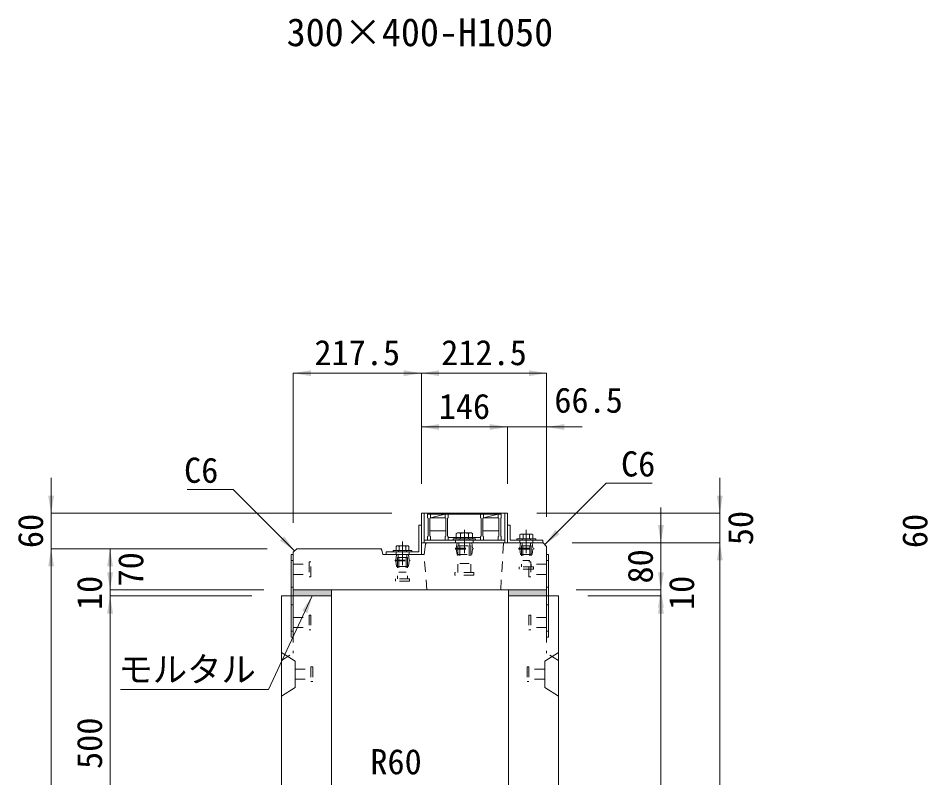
# Model space of a CAD drawing. Units: millimetres at full size. Extents: x -1934 to 78146, y -143454 to -112471.
# Drawn here: x 16717 to 18260, y -137540 to -136252 of the extents above; entities that cross this region are included whole.
import ezdxf
from ezdxf.enums import TextEntityAlignment as Align

# ---------------------------------------------------------------- set-up
doc = ezdxf.new("R2010")
doc.units = ezdxf.units.MM
doc.header["$LTSCALE"] = 23
for name, pattern in [('CHAIN', [18.5, 12, -1.5, 3.5, -1.5]), ('USER2', [1.35, 0.75, -0.6]), ('USER3', [1.35, 0.75, -0.6])]:
    doc.linetypes.add(name, pattern=pattern)
for name, color, linetype, lineweight in [('0_2', 7, 'Continuous', 13), ('インサート', 92, 'USER2', 9), ('グレーチング', 7, 'Continuous', 9), ('ジョイント', 7, 'Continuous', 5), ('モルタル', 7, 'Continuous', 13), ('作業エリア', 11, 'Continuous', 13), ('受枠', 3, 'Continuous', 13), ('寸法線', 7, 'Continuous', 13), ('引出線', 4, 'Continuous', 13), ('本体', 2, 'Continuous', 13), ('ｲﾝｻｰﾄ', 3, 'USER3', 5)]:
    doc.layers.add(name, color=color, linetype=linetype, lineweight=lineweight)
doc.layers.add('ハッチング_モルタル', color=30, linetype='Continuous')
doc.styles.add('ＭＳ ゴシック', font='')
doc.styles.get('ＭＳ ゴシック').set_extended_font_data('MS Gothic')

# ---------------------------------------------------------------- blocks, each defined once
blk = doc.blocks.new('filled_arrow')
at = {"color": 0, "linetype": 'Continuous', "lineweight": -2}
blk.add_solid([(7.5, 1.25), (0, 0), (7.5, -1.25)], dxfattribs=at)

msp = doc.modelspace()

# ---------------------------------------------------------------- hatches: boundary and pattern name
at = {"layer": 'ハッチング_モルタル'}
for points in [[(17183.15, -137221.87), (17183.15, -137231.87), (17248.15, -137231.87), (17248.15, -137221.87)], [(17548.15, -137221.87), (17548.15, -137231.87), (17613.15, -137231.87), (17613.15, -137221.87)]]:
    msp.add_hatch(color=256, dxfattribs=at).paths.add_polyline_path(points)

# ---------------------------------------------------------------- linework, layer by layer
at = {"layer": 'インサート', "linetype": 'Continuous', "lineweight": 13}
for p, q in [((17461.66, -137125.07), (17459.8, -137125.92)), ((17459.8, -137125.92), (17459.8, -137135.07)), ((17485.64, -137125.07), (17461.66, -137125.07)), ((17485.64, -137125.07), (17487.5, -137125.92)), ((17487.5, -137125.92), (17487.5, -137135.07)), ((17569.17, -137127.07), (17567.7, -137127.92)), ((17567.7, -137127.92), (17567.7, -137135.07)), ((17569.17, -137127.07), (17588.13, -137127.07)), ((17588.13, -137127.07), (17589.6, -137127.92)), ((17589.6, -137127.92), (17589.6, -137135.07)), ((17359.17, -137147.07), (17357.7, -137147.92)), ((17359.17, -137147.07), (17378.13, -137147.07)), ((17378.13, -137147.07), (17379.6, -137147.92)), ((17487.5, -137135.07), (17459.8, -137135.07)), ((17567.7, -137135.07), (17589.6, -137135.07)), ((17357.7, -137147.92), (17357.7, -137155.07)), ((17357.7, -137155.07), (17379.6, -137155.07)), ((17379.6, -137147.92), (17379.6, -137155.07))]:
    msp.add_line(p, q, dxfattribs=at)
at = {"layer": 'インサート', "linetype": 'Continuous', "lineweight": 5}
for p, q in [((17466.73, -137125.92), (17466.73, -137135.07)), ((17480.58, -137125.92), (17480.58, -137135.07)), ((17573.18, -137127.92), (17573.18, -137135.07)), ((17584.13, -137127.92), (17584.13, -137135.07)), ((17363.18, -137147.92), (17363.18, -137155.07)), ((17374.13, -137147.92), (17374.13, -137155.07))]:
    msp.add_line(p, q, dxfattribs=at)
at = {"layer": 'インサート', "linetype": 'Continuous'}
for p, q in [((17492.65, -137135.07), (17454.65, -137135.07)), ((17454.65, -137135.07), (17454.65, -137137.37)), ((17492.65, -137137.37), (17454.65, -137137.37)), ((17492.65, -137135.07), (17492.65, -137137.37)), ((17562.65, -137135.07), (17594.65, -137135.07)), ((17562.65, -137135.07), (17562.65, -137137.37)), ((17562.65, -137137.37), (17594.65, -137137.37)), ((17594.65, -137135.07), (17594.65, -137137.37)), ((17352.65, -137155.07), (17384.65, -137155.07)), ((17352.65, -137155.07), (17352.65, -137157.37)), ((17352.65, -137157.37), (17384.65, -137157.37)), ((17384.65, -137155.07), (17384.65, -137157.37))]:
    msp.add_line(p, q, dxfattribs=at)
at = {"layer": 'インサート'}
for p, q in [((17459.9, -137151.12), (17461.15, -137141.87)), ((17461.15, -137141.87), (17486.15, -137141.87)), ((17462.75, -137146.87), (17484.55, -137146.87)), ((17462.75, -137146.87), (17462.75, -137192.37)), ((17464.2, -137141.87), (17464.2, -137146.87)), ((17464.65, -137135.07), (17464.65, -137137.37)), ((17465.65, -137146.87), (17465.65, -137176.87)), ((17481.65, -137146.87), (17481.65, -137176.87)), ((17482.65, -137135.07), (17482.65, -137137.37)), ((17483.1, -137141.87), (17483.1, -137146.87)), ((17484.55, -137146.87), (17484.55, -137192.37)), ((17487.4, -137151.12), (17486.15, -137141.87)), ((17567.4, -137151.12), (17568.65, -137141.87)), ((17568.65, -137141.87), (17588.65, -137141.87)), ((17570.4, -137146.87), (17586.9, -137146.87)), ((17570.4, -137146.87), (17570.4, -137182.87)), ((17571.53, -137141.87), (17571.53, -137146.87)), ((17571.65, -137135.07), (17571.65, -137137.37)), ((17572.65, -137146.87), (17572.65, -137171.87)), ((17584.65, -137146.87), (17584.65, -137171.87)), ((17585.65, -137135.07), (17585.65, -137137.37)), ((17585.78, -137141.87), (17585.78, -137146.87)), ((17586.9, -137146.87), (17586.9, -137182.87)), ((17589.9, -137151.12), (17588.65, -137141.87)), ((17357.4, -137171.12), (17358.65, -137161.87)), ((17358.65, -137161.87), (17378.65, -137161.87)), ((17361.53, -137161.87), (17361.53, -137166.87)), ((17361.65, -137155.07), (17361.65, -137157.37)), ((17375.65, -137155.07), (17375.65, -137157.37)), ((17375.78, -137161.87), (17375.78, -137166.87)), ((17379.9, -137171.12), (17378.65, -137161.87)), ((17458.65, -137151.12), (17488.65, -137151.12)), ((17458.65, -137151.12), (17458.65, -137152.62)), ((17458.65, -137152.62), (17488.65, -137152.62)), ((17459.9, -137152.62), (17461.15, -137161.87)), ((17461.15, -137161.87), (17486.15, -137161.87)), ((17487.4, -137152.62), (17486.15, -137161.87)), ((17488.65, -137151.12), (17488.65, -137152.62)), ((17566.15, -137151.12), (17591.15, -137151.12)), ((17566.15, -137151.12), (17566.15, -137152.62)), ((17566.15, -137152.62), (17591.15, -137152.62)), ((17567.4, -137152.62), (17568.65, -137161.87)), ((17568.65, -137161.87), (17588.65, -137161.87)), ((17589.9, -137152.62), (17588.65, -137161.87)), ((17591.15, -137151.12), (17591.15, -137152.62)), ((17183.15, -137178.37), (17210.15, -137178.37)), ((17183.15, -137178.37), (17183.15, -137195.37)), ((17213.15, -137174.37), (17210.15, -137174.37)), ((17210.15, -137174.37), (17210.15, -137199.37)), ((17213.15, -137199.37), (17213.15, -137174.37)), ((17356.15, -137171.12), (17381.15, -137171.12)), ((17356.15, -137171.12), (17356.15, -137172.62)), ((17356.15, -137172.62), (17381.15, -137172.62)), ((17357.4, -137172.62), (17358.65, -137181.87)), ((17360.4, -137166.87), (17376.9, -137166.87)), ((17360.4, -137166.87), (17360.4, -137202.87)), ((17362.65, -137166.87), (17362.65, -137191.87)), ((17374.65, -137166.87), (17374.65, -137191.87)), ((17376.9, -137166.87), (17376.9, -137202.87)), ((17379.9, -137172.62), (17378.65, -137181.87)), ((17381.15, -137171.12), (17381.15, -137172.62)), ((17465.65, -137176.87), (17481.65, -137176.87)), ((17572.65, -137171.87), (17584.65, -137171.87)), ((17583.15, -137174.37), (17586.15, -137174.37)), ((17583.15, -137199.37), (17583.15, -137174.37)), ((17586.15, -137174.37), (17586.15, -137199.37)), ((17613.15, -137178.37), (17586.15, -137178.37)), ((17613.15, -137178.37), (17613.15, -137195.37)), ((17358.65, -137181.87), (17378.65, -137181.87)), ((17362.65, -137191.87), (17374.65, -137191.87)), ((17457.65, -137196.87), (17457.65, -137192.37)), ((17489.65, -137192.37), (17457.65, -137192.37)), ((17489.65, -137192.37), (17489.65, -137196.87)), ((17566.65, -137186.87), (17566.65, -137182.87)), ((17590.65, -137182.87), (17566.65, -137182.87)), ((17590.65, -137186.87), (17566.65, -137186.87)), ((17590.65, -137182.87), (17590.65, -137186.87)), ((17183.15, -137195.37), (17210.15, -137195.37)), ((17210.15, -137199.37), (17213.15, -137199.37)), ((17356.65, -137206.87), (17356.65, -137202.87)), ((17380.65, -137202.87), (17356.65, -137202.87)), ((17380.65, -137206.87), (17356.65, -137206.87)), ((17380.65, -137202.87), (17380.65, -137206.87)), ((17489.65, -137196.87), (17457.65, -137196.87)), ((17586.15, -137199.37), (17583.15, -137199.37)), ((17613.15, -137195.37), (17586.15, -137195.37))]:
    msp.add_line(p, q, dxfattribs=at)
at = {"layer": 'インサート', "linetype": 'Continuous', "lineweight": 5}
for centre, radius, start, end in [((17463.26, -137132.58), 7.5, 62.50883, 117.49117), ((17473.65, -137153.81), 28.73, 76.05376, 103.94624), ((17484.04, -137132.58), 7.5, 62.50883, 117.49117), ((17570.44, -137131.92), 4.85, 55.61575, 124.38425), ((17578.65, -137145.19), 18.12, 72.41205, 107.58795), ((17586.86, -137131.92), 4.85, 55.61575, 124.38425), ((17360.44, -137151.92), 4.85, 55.61575, 124.38425), ((17368.65, -137165.19), 18.12, 72.41205, 107.58795), ((17376.86, -137151.92), 4.85, 55.61575, 124.38425)]:
    msp.add_arc(centre, radius, start, end, dxfattribs=at)
at = {"layer": 'グレーチング'}
for p, q in [((17411.15, -137093.37), (17411.15, -137099.37)), ((17411.15, -137093.37), (17536.15, -137093.37)), ((17411.15, -137099.37), (17412.15, -137100.37)), ((17412.15, -137100.37), (17412.15, -137130.37)), ((17416.15, -137099.37), (17415.15, -137100.37)), ((17415.15, -137100.37), (17415.15, -137130.37)), ((17416.15, -137093.37), (17416.15, -137099.37)), ((17416.15, -137099.37), (17441.15, -137093.37)), ((17416.15, -137099.37), (17441.15, -137099.37)), ((17441.15, -137093.37), (17441.15, -137099.37)), ((17441.15, -137099.37), (17442.15, -137100.37)), ((17442.15, -137100.37), (17442.15, -137130.37)), ((17446.15, -137099.37), (17445.15, -137100.37)), ((17445.15, -137100.37), (17445.15, -137130.37)), ((17446.15, -137093.37), (17446.15, -137099.37)), ((17501.15, -137093.37), (17501.15, -137099.37)), ((17501.15, -137099.37), (17502.15, -137100.37)), ((17502.15, -137100.37), (17502.15, -137130.37)), ((17506.15, -137099.37), (17505.15, -137100.37)), ((17505.15, -137100.37), (17505.15, -137130.37)), ((17506.15, -137099.37), (17531.15, -137093.37)), ((17506.15, -137093.37), (17506.15, -137099.37)), ((17506.15, -137099.37), (17531.15, -137099.37)), ((17531.15, -137093.37), (17531.15, -137099.37)), ((17531.15, -137099.37), (17532.15, -137100.37)), ((17532.15, -137100.37), (17532.15, -137130.37)), ((17536.15, -137099.37), (17535.15, -137100.37)), ((17535.15, -137100.37), (17535.15, -137130.37)), ((17536.15, -137093.37), (17536.15, -137099.37)), ((17411.15, -137131.37), (17412.15, -137130.37)), ((17411.15, -137137.37), (17411.15, -137131.37)), ((17442.15, -137121.37), (17415.15, -137121.37)), ((17416.15, -137131.37), (17415.15, -137130.37)), ((17416.15, -137137.37), (17416.15, -137131.37)), ((17441.15, -137131.37), (17442.15, -137130.37)), ((17441.15, -137137.37), (17441.15, -137131.37)), ((17446.15, -137131.37), (17445.15, -137130.37)), ((17446.15, -137137.37), (17446.15, -137131.37)), ((17501.15, -137131.37), (17502.15, -137130.37)), ((17501.15, -137137.37), (17501.15, -137131.37)), ((17532.15, -137121.37), (17505.15, -137121.37)), ((17506.15, -137131.37), (17505.15, -137130.37)), ((17506.15, -137137.37), (17506.15, -137131.37)), ((17531.15, -137131.37), (17532.15, -137130.37)), ((17531.15, -137137.37), (17531.15, -137131.37)), ((17536.15, -137131.37), (17535.15, -137130.37)), ((17536.15, -137137.37), (17536.15, -137131.37)), ((17411.15, -137137.37), (17416.15, -137137.37)), ((17441.15, -137137.37), (17446.15, -137137.37)), ((17501.15, -137132.87), (17446.15, -137132.87)), ((17501.15, -137137.37), (17506.15, -137137.37)), ((17531.15, -137137.37), (17536.15, -137137.37))]:
    msp.add_line(p, q, dxfattribs=at)
at = {"layer": 'ジョイント'}
for p, q in [((17179.95, -137161.87), (17183.15, -137161.87)), ((17179.95, -137161.87), (17179.95, -137301.87)), ((17183.15, -137161.87), (17183.15, -137301.87)), ((17613.15, -137161.87), (17616.35, -137161.87)), ((17613.15, -137161.87), (17613.15, -137301.87)), ((17616.35, -137161.87), (17616.35, -137301.87)), ((17179.95, -137301.87), (17183.15, -137301.87)), ((17613.15, -137301.87), (17616.35, -137301.87))]:
    msp.add_line(p, q, dxfattribs=at)
at = {"layer": 'ジョイント', "linetype": 'USER2'}
for p, q in [((17179.95, -137171.87), (17183.15, -137171.87)), ((17613.15, -137171.87), (17616.35, -137171.87)), ((17179.95, -137216.87), (17183.15, -137216.87)), ((17613.15, -137216.87), (17616.35, -137216.87)), ((17179.95, -137246.87), (17183.15, -137246.87)), ((17613.15, -137246.87), (17616.35, -137246.87)), ((17179.95, -137291.87), (17183.15, -137291.87)), ((17613.15, -137291.87), (17616.35, -137291.87))]:
    msp.add_line(p, q, dxfattribs=at)
at = {"layer": 'モルタル'}
for points in [[(17183.15, -137221.87), (17248.15, -137221.87), (17248.15, -137231.87), (17183.15, -137231.87)], [(17548.15, -137221.87), (17613.15, -137221.87), (17613.15, -137231.87), (17548.15, -137231.87)]]:
    msp.add_lwpolyline(points, close=True, dxfattribs=at)
at = {"layer": '作業エリア'}
for p, q in [((17407.77, -137144.43), (17408.15, -137141.87)), ((17408.15, -137141.87), (17410.73, -137141.87)), ((17330.69, -137151.87), (17333.15, -137151.87)), ((17333.15, -137151.87), (17333.63, -137154.29))]:
    msp.add_line(p, q, dxfattribs=at)
at = {"layer": '受枠'}
for p, q in [((17400.65, -137091.87), (17546.65, -137091.87)), ((17400.65, -137091.87), (17400.65, -137141.87)), ((17405.15, -137091.87), (17405.15, -137141.87)), ((17542.15, -137091.87), (17542.15, -137141.87)), ((17546.65, -137091.87), (17546.65, -137141.87)), ((17396.15, -137157.37), (17396.15, -137111.87)), ((17396.15, -137111.87), (17400.65, -137111.87)), ((17400.65, -137111.87), (17400.65, -137161.87)), ((17551.15, -137111.87), (17546.65, -137111.87)), ((17551.15, -137137.37), (17551.15, -137111.87)), ((17400.65, -137141.87), (17546.65, -137141.87)), ((17405.15, -137137.37), (17542.15, -137137.37)), ((17546.65, -137141.87), (17606.65, -137141.87)), ((17606.65, -137137.37), (17551.15, -137137.37)), ((17606.65, -137141.87), (17606.65, -137137.37)), ((17340.65, -137161.87), (17340.65, -137157.37)), ((17340.65, -137157.37), (17396.15, -137157.37)), ((17400.65, -137161.87), (17340.65, -137161.87))]:
    msp.add_line(p, q, dxfattribs=at)
at = {"layer": '受枠', "linetype": 'CHAIN'}
for p, q in [((17473.65, -137119.62), (17473.65, -137159.62)), ((17578.65, -137119.62), (17578.65, -137159.62)), ((17368.65, -137139.62), (17368.65, -137179.62))]:
    msp.add_line(p, q, dxfattribs=at)
at = {"layer": '受枠', "linetype": 'USER2'}
for p, q in [((17458.65, -137137.37), (17458.65, -137141.87)), ((17488.65, -137137.37), (17488.65, -137141.87)), ((17567.65, -137137.37), (17567.65, -137141.87)), ((17589.65, -137137.37), (17589.65, -137141.87)), ((17357.65, -137157.37), (17357.65, -137161.87)), ((17379.65, -137157.37), (17379.65, -137161.87))]:
    msp.add_line(p, q, dxfattribs=at)
at = {"layer": '寸法線'}
for p, q in [((17183.15, -136854.2), (17400.65, -136854.2)), ((17183.15, -137107.87), (17183.15, -136854.2)), ((17400.65, -137041.87), (17400.65, -136854.2)), ((17400.65, -136854.2), (17613.15, -136854.2)), ((17400.65, -137041.87), (17400.65, -136854.2)), ((17613.15, -137097.87), (17613.15, -136854.2)), ((17400.65, -136945.42), (17546.65, -136945.42)), ((17400.65, -137041.87), (17400.65, -136945.42)), ((17486.65, -136945.42), (17673.15, -136945.42)), ((17546.65, -137041.87), (17546.65, -136945.42)), ((17546.65, -137041.87), (17546.65, -136945.42)), ((17613.15, -137097.87), (17613.15, -136945.42)), ((16772.59, -137211.87), (16772.59, -137031.87)), ((17906.91, -137201.87), (17906.91, -137031.87)), ((17806.91, -137281.87), (17806.91, -137081.87)), ((17806.91, -137281.87), (17806.91, -137081.87)), ((17350.65, -137091.87), (16772.59, -137091.87)), ((17596.65, -137091.87), (17906.91, -137091.87)), ((17656.65, -137141.87), (17806.91, -137141.87)), ((17656.65, -137141.87), (17906.91, -137141.87)), ((17656.65, -137141.87), (17806.91, -137141.87)), ((17657.15, -137141.87), (17906.91, -137141.87)), ((17906.91, -138381.87), (17906.91, -137141.87)), ((16772.58, -138381.87), (16772.58, -137151.87)), ((17139.15, -137151.87), (16772.58, -137151.87)), ((17139.15, -137151.87), (16772.59, -137151.87)), ((16872.58, -137221.87), (16872.58, -137151.87)), ((17139.15, -137151.87), (16872.58, -137151.87)), ((16872.58, -137291.87), (16872.58, -137161.87)), ((17806.91, -137161.87), (17806.91, -137291.87)), ((17133.15, -137221.87), (16872.58, -137221.87)), ((17133.15, -137221.87), (16872.58, -137221.87)), ((17663.15, -137221.87), (17806.91, -137221.87)), ((17663.15, -137221.87), (17806.91, -137221.87)), ((17663.15, -137221.87), (17806.91, -137221.87)), ((17113.15, -137231.87), (16872.58, -137231.87)), ((16872.59, -137231.87), (16872.59, -137731.87)), ((17113.15, -137231.87), (16872.59, -137231.87)), ((17683.15, -137231.87), (17806.91, -137231.87)), ((17683.15, -137231.87), (17806.91, -137231.87)), ((17806.91, -138381.87), (17806.91, -137231.87))]:
    msp.add_line(p, q, dxfattribs=at)
at = {"layer": '引出線'}
for points in [[(17185.43, -137155.59), (17081.26, -137051.42), (17003.27, -137051.42)], [(17610.15, -137144.87), (17714.32, -137040.71), (17792.31, -137040.71)], [(17215.65, -137231.87), (17141.26, -137390.82), (16890.35, -137390.82)]]:
    msp.add_lwpolyline(points, dxfattribs=at)
at = {"layer": '本体'}
for p, q in [((17407.77, -137144.43), (17405.15, -137161.87)), ((17410.73, -137141.87), (17607.15, -137141.87)), ((17607.15, -137141.87), (17613.15, -137147.87)), ((17613.15, -137147.87), (17613.15, -137221.87)), ((17183.15, -137157.87), (17189.15, -137151.87)), ((17183.15, -137157.87), (17183.15, -137221.87)), ((17189.15, -137151.87), (17330.69, -137151.87)), ((17333.63, -137154.29), (17335.15, -137161.87)), ((17335.15, -137161.87), (17405.15, -137161.87)), ((17183.15, -137221.87), (17613.15, -137221.87)), ((17183.15, -137231.87), (17248.15, -137231.87)), ((17548.15, -137231.87), (17613.15, -137231.87))]:
    msp.add_line(p, q, dxfattribs=at)
at = {"layer": '本体', "linetype": 'USER2', "lineweight": 15}
for p, q in [((17535.15, -137221.87), (17540.15, -137141.87)), ((17410.15, -137221.87), (17405.15, -137161.87))]:
    msp.add_line(p, q, dxfattribs=at)
at = {"layer": '本体', "lineweight": 20}
for p, q in [((17163.15, -137231.87), (17163.15, -138381.87)), ((17248.15, -137231.87), (17163.15, -137231.87)), ((17248.15, -137661.35), (17248.15, -137231.87)), ((17548.15, -137661.35), (17548.15, -137231.87)), ((17633.15, -137231.87), (17548.15, -137231.87)), ((17633.15, -138381.87), (17633.15, -137231.87))]:
    msp.add_line(p, q, dxfattribs=at)
at = {"layer": '本体', "linetype": 'USER3', "lineweight": 5}
for p, q in [((17183.15, -137231.87), (17183.15, -137328.88)), ((17613.15, -137231.87), (17613.15, -137328.88)), ((17163.15, -137341.38), (17183.15, -137328.88)), ((17633.15, -137341.38), (17613.15, -137328.88))]:
    msp.add_line(p, q, dxfattribs=at)
at = {"layer": '本体', "lineweight": 5}
for p, q in [((17163.15, -137327.88), (17186.35, -137342.38)), ((17633.15, -137327.88), (17609.95, -137342.38)), ((17186.35, -137342.38), (17186.35, -137387.38)), ((17609.95, -137342.38), (17609.95, -137387.38)), ((17163.15, -137401.88), (17186.35, -137387.38)), ((17633.15, -137401.88), (17609.95, -137387.38))]:
    msp.add_line(p, q, dxfattribs=at)
at = {"layer": '本体'}
for centre, start, end in [((17410.73, -137144.87), 90, 171.46923), ((17330.69, -137154.87), 11.30993, 90)]:
    msp.add_arc(centre, 3, start, end, dxfattribs=at)
at = {"layer": 'ｲﾝｻｰﾄ'}
for p, q in [((17183.15, -137268.37), (17210.15, -137268.37)), ((17210.15, -137264.38), (17210.15, -137289.37)), ((17210.15, -137264.38), (17213.15, -137264.38)), ((17213.15, -137264.38), (17213.15, -137289.37)), ((17583.15, -137264.38), (17583.15, -137289.37)), ((17586.15, -137264.38), (17583.15, -137264.38)), ((17586.15, -137264.38), (17586.15, -137289.37)), ((17613.15, -137268.37), (17586.15, -137268.37)), ((17183.15, -137285.38), (17210.15, -137285.38)), ((17613.15, -137285.38), (17586.15, -137285.38)), ((17210.15, -137289.37), (17213.15, -137289.37)), ((17586.15, -137289.37), (17583.15, -137289.37)), ((17186.35, -137356.38), (17213.35, -137356.38)), ((17186.35, -137356.38), (17186.35, -137373.38)), ((17213.35, -137352.38), (17213.35, -137377.38)), ((17213.35, -137352.38), (17216.35, -137352.38)), ((17216.35, -137352.38), (17216.35, -137377.38)), ((17579.95, -137352.38), (17579.95, -137377.38)), ((17582.95, -137352.38), (17579.95, -137352.38)), ((17582.95, -137352.38), (17582.95, -137377.38)), ((17609.95, -137356.38), (17582.95, -137356.38)), ((17609.95, -137356.38), (17609.95, -137373.38)), ((17186.35, -137373.38), (17213.35, -137373.38)), ((17213.35, -137377.38), (17216.35, -137377.38)), ((17582.95, -137377.38), (17579.95, -137377.38)), ((17609.95, -137373.38), (17582.95, -137373.38))]:
    msp.add_line(p, q, dxfattribs=at)

# ---------------------------------------------------------------- block references
at = {"layer": '寸法線', "xscale": 4, "yscale": 4}
for p in [(17183.15, -136854.2), (17400.65, -136854.2), (17400.65, -136945.42), (17613.15, -136945.42)]:
    msp.add_blockref('filled_arrow', p, dxfattribs=at)
for p, rotation in [((17400.65, -136854.2), 180), ((17613.15, -136854.2), 180), ((17546.65, -136945.42), 180), ((17546.65, -136945.42), 180), ((16772.59, -137091.87), 90), ((17906.91, -137091.87), 90), ((17806.91, -137141.87), 90), ((17806.91, -137141.87), 90), ((17906.91, -137141.87), 270), ((17906.91, -137141.87), 270), ((16772.58, -137151.87), 270), ((16772.59, -137151.87), 270), ((16872.58, -137151.87), 270), ((16872.58, -137221.87), 90), ((16872.58, -137221.87), 90), ((17806.91, -137221.87), 90), ((17806.91, -137221.87), 270), ((17806.91, -137221.87), 270), ((16872.58, -137231.87), 270), ((16872.59, -137231.87), 270), ((17806.91, -137231.87), 270), ((17806.91, -137231.87), 270)]:
    msp.add_blockref('filled_arrow', p, dxfattribs=dict(at, rotation=rotation))
at = {"layer": '引出線', "xscale": 4, "yscale": 4}
for p, rotation in [((17185.43, -137155.59), 135), ((17610.15, -137144.87), 45), ((17215.65, -137231.87), 244.9)]:
    msp.add_blockref('filled_arrow', p, dxfattribs=dict(at, rotation=rotation))

# ---------------------------------------------------------------- texts
at = {"layer": '0_2', "style": 'ＭＳ ゴシック'}
msp.add_text('300×400-H1050', height=47.47, dxfattribs=at).set_placement((17398.15, -136275.81), align=Align.MIDDLE_CENTER)
at = {"layer": '寸法線', "style": 'ＭＳ ゴシック'}
for s, p in [('217.5', (17291.9, -136819.2)), ('212.5', (17506.9, -136819.2)), ('66.5', (17684.32, -136899.89)), ('146', (17473.65, -136910.42))]:
    msp.add_text(s, height=42.72, dxfattribs=at).set_placement(p, align=Align.MIDDLE_CENTER)
for s, p in [('60', (16737.59, -137121.87)), ('50', (17941.91, -137116.87)), ('60', (18237.59, -137121.87)), ('70', (16907.58, -137186.87)), ('80', (17771.91, -137181.87)), ('80', (17771.91, -137181.87)), ('10', (16837.58, -137226.87)), ('10', (17841.91, -137226.87)), ('500', (16837.59, -137481.87))]:
    msp.add_text(s, height=42.72, rotation=90, dxfattribs=at).set_placement(p, align=Align.MIDDLE_CENTER)
at = {"layer": '引出線', "style": 'ＭＳ ゴシック'}
for s, p in [('C6', (17739.32, -136986.71)), ('R60', (17314.07, -137491.77))]:
    msp.add_text(s, height=42.72, dxfattribs=at).set_placement(p, align=Align.TOP_LEFT)
msp.add_text('C6', height=42.72, dxfattribs=at).set_placement((17056.26, -136997.42), align=Align.TOP_RIGHT)
msp.add_text('モルタル', height=42.72, dxfattribs=at).set_placement((17003.3, -137335.22), align=Align.TOP_CENTER)

doc.saveas('drawing.dxf')
